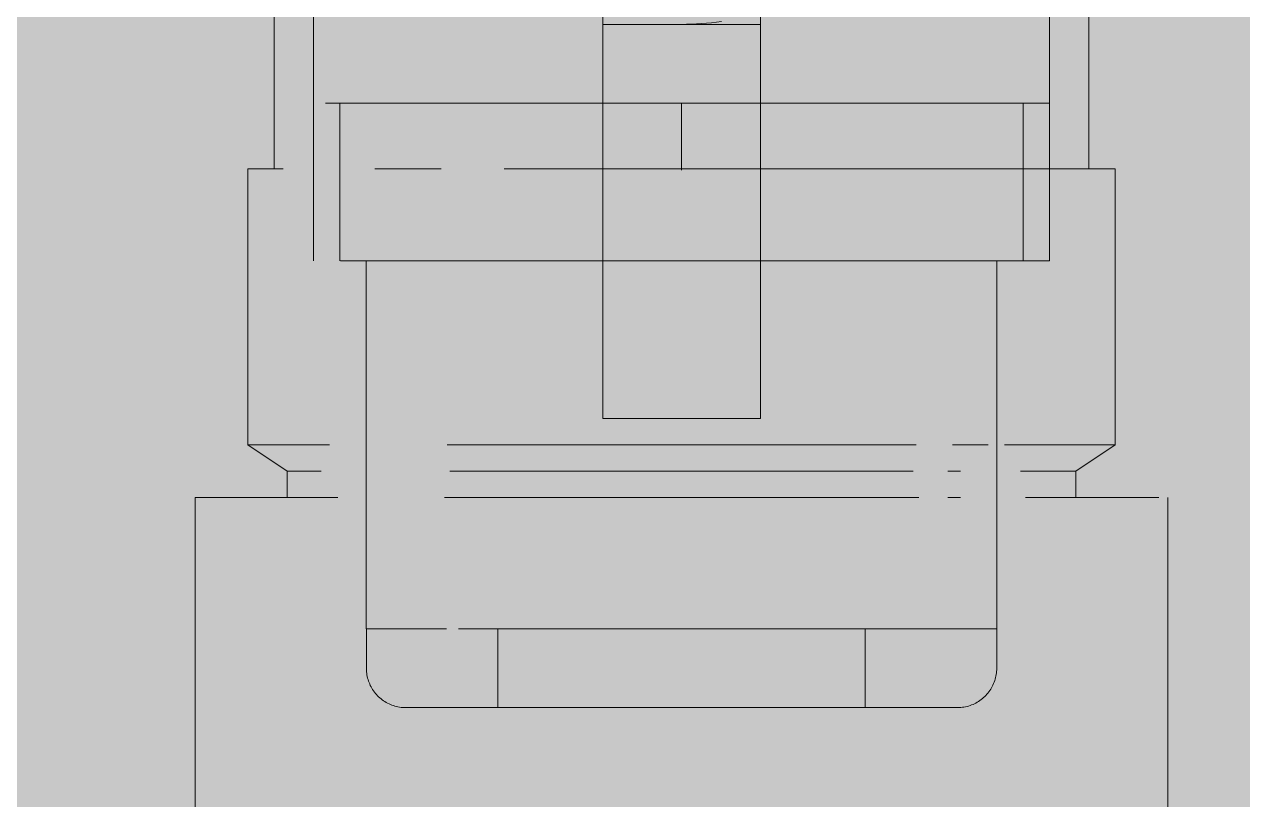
# Model space of a CAD drawing. Header units: millimetres. Extents: x 632 to 645312, y -3890 to 22200.
# Drawn here: x 638349.04 to 638395.38, y 7012.8 to 7042.3 of the extents above; entities that cross this region are included whole.
import ezdxf

# ---------------------------------------------------------------- set-up
doc = ezdxf.new("R2010")
doc.units = ezdxf.units.MM
doc.layers.add('A-200-H_WALL', color=111, linetype='Continuous', lineweight=13)
doc.layers.add('M-520-M_DRAINAGE_FW', color=2, linetype='Continuous', lineweight=13)

# ---------------------------------------------------------------- blocks, each defined once
blk = doc.blocks.new('MixerTap_Wall_GalvinEngineering_CliniMix_LeadSafe - TMV 1000 _201_70_01_09_-2774958-S6_501-SECTION C1')
at = {"layer": 'M-520-M_DRAINAGE_FW', "lineweight": 5}
for p, q in [((4348878.299, 7057.795), (4348878.299, 7036.795)), ((4348879.799, 7047.295), (4348879.799, 7039.295)), ((4348879.799, 7047.295), (4348879.799, 7039.295)), ((4348907.799, 7039.295), (4348907.799, 7047.295)), ((4348907.799, 7039.295), (4348907.799, 7044.795)), ((4348909.299, 7036.795), (4348909.299, 7044.795)), ((4348890.799, 7042.733), (4348890.799, 7042.295)), ((4348896.799, 7042.295), (4348896.799, 7042.733)), ((4348890.799, 7036.743), (4348890.799, 7042.295)), ((4348890.799, 7036.743), (4348890.799, 7042.295)), ((4348890.799, 7042.295), (4348896.799, 7042.295)), ((4348890.799, 7042.295), (4348890.799, 7039.295)), ((4348890.799, 7039.295), (4348890.799, 7042.295)), ((4348896.799, 7042.295), (4348896.799, 7036.743)), ((4348896.799, 7042.295), (4348896.799, 7036.743)), ((4348896.799, 7039.295), (4348896.799, 7042.295)), ((4348896.799, 7042.295), (4348896.799, 7039.295)), ((4348879.799, 7039.295), (4348879.799, 7036.795)), ((4348879.799, 7039.295), (4348879.799, 7036.795)), ((4348879.799, 7039.295), (4348879.799, 7033.295)), ((4348879.799, 7039.295), (4348879.799, 7033.295)), ((4348883.9, 7039.295), (4348880.254, 7039.295)), ((4348883.9, 7039.295), (4348880.254, 7039.295)), ((4348880.799, 7039.295), (4348880.799, 7033.295)), ((4348884.607, 7039.295), (4348880.83, 7039.295)), ((4348884.607, 7039.295), (4348880.83, 7039.295)), ((4348885.067, 7039.295), (4348881.134, 7039.295)), ((4348881.134, 7039.295), (4348885.067, 7039.295)), ((4348890.499, 7039.295), (4348884.858, 7039.295)), ((4348890.499, 7039.295), (4348884.858, 7039.295)), ((4348890.504, 7039.295), (4348884.975, 7039.295)), ((4348890.504, 7039.295), (4348884.975, 7039.295)), ((4348890.799, 7039.295), (4348885.067, 7039.295)), ((4348885.067, 7039.295), (4348890.799, 7039.295)), ((4348889.258, 7039.295), (4348886.197, 7039.295)), ((4348889.258, 7039.295), (4348886.197, 7039.295)), ((4348889.636, 7039.295), (4348886.564, 7039.295)), ((4348886.564, 7039.295), (4348889.636, 7039.295)), ((4348893.799, 7039.295), (4348890.499, 7039.295)), ((4348893.799, 7039.295), (4348890.499, 7039.295)), ((4348893.437, 7039.295), (4348890.499, 7039.295)), ((4348893.437, 7039.295), (4348890.499, 7039.295)), ((4348893.799, 7039.295), (4348890.504, 7039.295)), ((4348893.799, 7039.295), (4348890.504, 7039.295)), ((4348890.799, 7039.295), (4348890.799, 7036.795)), ((4348890.799, 7036.795), (4348890.799, 7039.295)), ((4348893.473, 7039.295), (4348890.799, 7039.295)), ((4348890.799, 7039.295), (4348893.473, 7039.295)), ((4348893.799, 7039.295), (4348890.799, 7039.295)), ((4348890.799, 7039.295), (4348893.799, 7039.295)), ((4348897.1, 7039.295), (4348893.799, 7039.295)), ((4348897.1, 7039.295), (4348893.799, 7039.295)), ((4348897.095, 7039.295), (4348893.799, 7039.295)), ((4348897.095, 7039.295), (4348893.799, 7039.295)), ((4348893.799, 7039.295), (4348896.799, 7039.295)), ((4348896.799, 7039.295), (4348893.799, 7039.295)), ((4348893.799, 7036.795), (4348893.799, 7039.295)), ((4348893.799, 7039.295), (4348893.799, 7036.795)), ((4348893.799, 7036.743), (4348893.799, 7039.295)), ((4348893.799, 7039.295), (4348893.799, 7036.743)), ((4348896.799, 7036.795), (4348896.799, 7039.295)), ((4348896.799, 7039.295), (4348896.799, 7036.795)), ((4348896.799, 7039.295), (4348907.799, 7039.295)), ((4348907.799, 7039.295), (4348896.799, 7039.295)), ((4348902.992, 7039.295), (4348897.095, 7039.295)), ((4348902.992, 7039.295), (4348897.095, 7039.295)), ((4348903.699, 7039.295), (4348897.1, 7039.295)), ((4348903.699, 7039.295), (4348897.1, 7039.295)), ((4348899.279, 7039.295), (4348901.693, 7039.295)), ((4348901.693, 7039.295), (4348899.279, 7039.295)), ((4348902.005, 7039.295), (4348899.696, 7039.295)), ((4348902.005, 7039.295), (4348899.696, 7039.295)), ((4348906.799, 7039.295), (4348902.992, 7039.295)), ((4348906.799, 7039.295), (4348902.992, 7039.295)), ((4348907.799, 7039.295), (4348903.699, 7039.295)), ((4348907.799, 7039.295), (4348903.699, 7039.295)), ((4348903.92, 7039.295), (4348903.699, 7039.295)), ((4348903.92, 7039.295), (4348903.699, 7039.295)), ((4348906.799, 7033.295), (4348906.799, 7039.295)), ((4348907.799, 7039.295), (4348907.799, 7033.295)), ((4348907.799, 7039.295), (4348907.799, 7033.295)), ((4348907.799, 7039.295), (4348907.799, 7033.295)), ((4348907.799, 7039.295), (4348907.799, 7033.295)), ((4348877.299, 7036.795), (4348877.299, 7026.295)), ((4348878.643, 7036.795), (4348877.299, 7036.795)), ((4348879.799, 7036.795), (4348879.799, 7033.295)), ((4348879.799, 7036.795), (4348879.799, 7033.295)), ((4348884.649, 7036.795), (4348882.132, 7036.795)), ((4348890.49, 7036.795), (4348887.056, 7036.795)), ((4348890.493, 7036.795), (4348887.507, 7036.795)), ((4348893.799, 7036.795), (4348890.49, 7036.795)), ((4348893.799, 7036.795), (4348890.58, 7036.795)), ((4348893.799, 7036.795), (4348890.583, 7036.795)), ((4348893.799, 7036.795), (4348890.583, 7036.795)), ((4348890.799, 7036.743), (4348890.799, 7035.617)), ((4348890.799, 7036.743), (4348890.799, 7036.509)), ((4348897.109, 7036.795), (4348893.799, 7036.795)), ((4348896.799, 7035.617), (4348896.799, 7036.743)), ((4348896.799, 7036.509), (4348896.799, 7036.743)), ((4348899.731, 7036.795), (4348897.106, 7036.795)), ((4348902.894, 7036.795), (4348897.106, 7036.795)), ((4348899.749, 7036.795), (4348897.109, 7036.795)), ((4348905.467, 7036.795), (4348897.109, 7036.795)), ((4348902.411, 7036.795), (4348900.092, 7036.795)), ((4348902.471, 7036.795), (4348900.114, 7036.795)), ((4348904.759, 7036.795), (4348903.995, 7036.795)), ((4348904.759, 7036.795), (4348903.995, 7036.795)), ((4348905.467, 7036.795), (4348904.102, 7036.795)), ((4348908.956, 7036.795), (4348905.467, 7036.795)), ((4348908.956, 7036.795), (4348905.467, 7036.795)), ((4348908.78, 7036.795), (4348906.015, 7036.795)), ((4348908.78, 7036.795), (4348906.015, 7036.795)), ((4348910.299, 7036.795), (4348908.956, 7036.795)), ((4348910.299, 7026.295), (4348910.299, 7036.795)), ((4348890.799, 7036.509), (4348890.799, 7036.235)), ((4348890.799, 7036.235), (4348890.799, 7035.933)), ((4348896.799, 7036.235), (4348896.799, 7036.509)), ((4348896.799, 7035.933), (4348896.799, 7036.235)), ((4348890.799, 7035.933), (4348890.799, 7035.617)), ((4348896.799, 7035.617), (4348896.799, 7035.933)), ((4348890.799, 7029.295), (4348890.799, 7035.617)), ((4348890.799, 7029.295), (4348890.799, 7035.617)), ((4348896.799, 7035.617), (4348896.799, 7029.295)), ((4348896.799, 7035.617), (4348896.799, 7029.295)), ((4348884.607, 7033.295), (4348880.83, 7033.295)), ((4348884.607, 7033.295), (4348881.075, 7033.295)), ((4348885.067, 7033.295), (4348881.134, 7033.295)), ((4348881.799, 7033.295), (4348881.799, 7019.295)), ((4348881.799, 7033.295), (4348884.085, 7033.295)), ((4348881.799, 7033.295), (4348884.085, 7033.295)), ((4348881.799, 7033.295), (4348881.799, 7024.295)), ((4348881.799, 7033.295), (4348884.607, 7033.295)), ((4348890.504, 7033.295), (4348884.975, 7033.295)), ((4348889.598, 7033.295), (4348885.067, 7033.295)), ((4348888.054, 7033.295), (4348885.179, 7033.295)), ((4348885.314, 7033.295), (4348888.089, 7033.295)), ((4348885.314, 7033.295), (4348888.089, 7033.295)), ((4348885.314, 7033.295), (4348888.442, 7033.295)), ((4348890.504, 7033.295), (4348888.054, 7033.295)), ((4348888.089, 7033.295), (4348890.51, 7033.295)), ((4348888.089, 7033.295), (4348890.51, 7033.295)), ((4348888.442, 7033.295), (4348890.799, 7033.295)), ((4348893.799, 7033.295), (4348890.504, 7033.295)), ((4348893.799, 7033.295), (4348890.504, 7033.295)), ((4348890.51, 7033.295), (4348893.799, 7033.295)), ((4348890.51, 7033.295), (4348893.799, 7033.295)), ((4348890.799, 7033.295), (4348890.799, 7029.295)), ((4348890.799, 7029.295), (4348890.799, 7033.295)), ((4348893.799, 7033.295), (4348890.799, 7033.295)), ((4348890.799, 7033.295), (4348893.799, 7033.295)), ((4348893.799, 7033.295), (4348897.089, 7033.295)), ((4348893.799, 7033.295), (4348897.089, 7033.295)), ((4348897.095, 7033.295), (4348893.799, 7033.295)), ((4348897.095, 7033.295), (4348893.799, 7033.295)), ((4348893.799, 7033.295), (4348896.799, 7033.295)), ((4348896.799, 7033.295), (4348893.799, 7033.295)), ((4348896.799, 7029.295), (4348896.799, 7033.295)), ((4348896.799, 7033.295), (4348896.799, 7029.295)), ((4348896.799, 7033.295), (4348902.285, 7033.295)), ((4348897.089, 7033.295), (4348902.285, 7033.295)), ((4348897.089, 7033.295), (4348902.285, 7033.295)), ((4348902.42, 7033.295), (4348897.095, 7033.295)), ((4348902.992, 7033.295), (4348897.095, 7033.295)), ((4348907.799, 7033.295), (4348898.001, 7033.295)), ((4348902.285, 7033.295), (4348905.799, 7033.295)), ((4348902.285, 7033.295), (4348905.799, 7033.295)), ((4348902.285, 7033.295), (4348904.641, 7033.295)), ((4348902.285, 7033.295), (4348904.641, 7033.295)), ((4348904.416, 7033.295), (4348902.992, 7033.295)), ((4348906.799, 7033.295), (4348902.992, 7033.295)), ((4348904.641, 7033.295), (4348905.799, 7033.295)), ((4348904.641, 7033.295), (4348905.799, 7033.295)), ((4348905.799, 7019.295), (4348905.799, 7033.295)), ((4348905.799, 7024.295), (4348905.799, 7033.295)), ((4348890.799, 7029.295), (4348890.799, 7027.295)), ((4348890.799, 7029.295), (4348890.799, 7028.778)), ((4348890.799, 7029.232), (4348890.799, 7027.295)), ((4348890.799, 7029.232), (4348890.799, 7028.796)), ((4348896.799, 7027.295), (4348896.799, 7029.295)), ((4348896.799, 7028.778), (4348896.799, 7029.295)), ((4348896.799, 7027.295), (4348896.799, 7029.232)), ((4348896.799, 7028.796), (4348896.799, 7029.232)), ((4348890.799, 7028.796), (4348890.799, 7028.381)), ((4348890.799, 7028.778), (4348890.799, 7028.295)), ((4348896.799, 7028.381), (4348896.799, 7028.796)), ((4348896.799, 7028.295), (4348896.799, 7028.778)), ((4348890.799, 7028.381), (4348890.799, 7028.007)), ((4348890.799, 7028.295), (4348890.799, 7027.881)), ((4348896.799, 7028.007), (4348896.799, 7028.381)), ((4348896.799, 7027.881), (4348896.799, 7028.295)), ((4348890.799, 7028.007), (4348890.799, 7027.692)), ((4348890.799, 7027.881), (4348890.799, 7027.563)), ((4348896.799, 7027.692), (4348896.799, 7028.007)), ((4348896.799, 7027.563), (4348896.799, 7027.881)), ((4348890.799, 7027.692), (4348890.799, 7027.451)), ((4348890.799, 7027.563), (4348890.799, 7027.363)), ((4348890.799, 7027.451), (4348890.799, 7027.295)), ((4348890.799, 7027.363), (4348890.799, 7027.295)), ((4348890.799, 7027.295), (4348896.799, 7027.295)), ((4348890.799, 7027.295), (4348896.799, 7027.295)), ((4348893.522, 7027.295), (4348890.799, 7027.295)), ((4348896.647, 7027.295), (4348894.008, 7027.295)), ((4348896.799, 7027.451), (4348896.799, 7027.692)), ((4348896.799, 7027.363), (4348896.799, 7027.563)), ((4348896.799, 7027.295), (4348896.799, 7027.451)), ((4348896.799, 7027.295), (4348896.799, 7027.363)), ((4348877.299, 7026.295), (4348878.799, 7025.295)), ((4348880.401, 7026.295), (4348877.299, 7026.295)), ((4348893.799, 7026.295), (4348884.879, 7026.295)), ((4348889.007, 7026.295), (4348885.315, 7026.295)), ((4348893.799, 7026.295), (4348889.151, 7026.295)), ((4348897.018, 7026.295), (4348893.799, 7026.295)), ((4348902.72, 7026.295), (4348893.799, 7026.295)), ((4348902.72, 7026.295), (4348900.114, 7026.295)), ((4348905.467, 7026.295), (4348904.102, 7026.295)), ((4348905.467, 7026.295), (4348904.102, 7026.295)), ((4348910.299, 7026.295), (4348906.08, 7026.295)), ((4348908.799, 7025.295), (4348910.299, 7026.295)), ((4348878.799, 7025.295), (4348878.799, 7024.295)), ((4348880.087, 7025.295), (4348878.799, 7025.295)), ((4348893.799, 7025.295), (4348884.983, 7025.295)), ((4348893.799, 7025.295), (4348884.983, 7025.295)), ((4348902.616, 7025.295), (4348893.799, 7025.295)), ((4348902.616, 7025.295), (4348893.799, 7025.295)), ((4348904.406, 7025.295), (4348903.933, 7025.295)), ((4348904.406, 7025.295), (4348903.933, 7025.295)), ((4348908.799, 7025.295), (4348906.693, 7025.295)), ((4348908.799, 7024.295), (4348908.799, 7025.295)), ((4348875.299, 7024.295), (4348875.299, 7009.295)), ((4348880.718, 7024.295), (4348875.299, 7024.295)), ((4348881.799, 7024.295), (4348881.799, 7019.295)), ((4348893.799, 7024.295), (4348884.777, 7024.295)), ((4348893.799, 7024.295), (4348890.19, 7024.295)), ((4348893.799, 7024.295), (4348890.202, 7024.295)), ((4348893.799, 7024.295), (4348890.202, 7024.295)), ((4348897.137, 7024.295), (4348893.799, 7024.295)), ((4348897.137, 7024.295), (4348893.799, 7024.295)), ((4348897.147, 7024.295), (4348893.799, 7024.295)), ((4348902.822, 7024.295), (4348893.799, 7024.295)), ((4348900.784, 7024.295), (4348897.792, 7024.295)), ((4348900.784, 7024.295), (4348897.792, 7024.295)), ((4348900.879, 7024.295), (4348897.808, 7024.295)), ((4348904.406, 7024.295), (4348903.933, 7024.295)), ((4348904.406, 7024.295), (4348903.933, 7024.295)), ((4348905.799, 7019.335), (4348905.799, 7024.295)), ((4348911.962, 7024.295), (4348906.881, 7024.295)), ((4348911.962, 7024.295), (4348906.881, 7024.295)), ((4348912.299, 7009.295), (4348912.299, 7024.295)), ((4348884.859, 7019.295), (4348881.799, 7019.295)), ((4348884.859, 7019.295), (4348881.799, 7019.295)), ((4348881.81, 7019.295), (4348881.81, 7017.795)), ((4348881.81, 7019.295), (4348881.81, 7017.795)), ((4348881.81, 7019.295), (4348884.853, 7019.295)), ((4348881.81, 7019.295), (4348884.853, 7019.295)), ((4348893.799, 7019.295), (4348885.314, 7019.295)), ((4348893.799, 7019.295), (4348885.314, 7019.295)), ((4348885.321, 7019.295), (4348893.799, 7019.295)), ((4348885.321, 7019.295), (4348893.799, 7019.295)), ((4348886.81, 7019.295), (4348887.746, 7019.295)), ((4348886.81, 7019.295), (4348887.746, 7019.295)), ((4348886.81, 7019.295), (4348887.746, 7019.295)), ((4348886.81, 7019.295), (4348887.746, 7019.295)), ((4348886.81, 7019.295), (4348886.81, 7016.295)), ((4348886.81, 7019.295), (4348886.81, 7016.295)), ((4348887.048, 7019.295), (4348886.81, 7019.295)), ((4348887.048, 7019.295), (4348886.81, 7019.295)), ((4348887.048, 7019.295), (4348886.81, 7019.295)), ((4348887.048, 7019.295), (4348886.81, 7019.295)), ((4348887.746, 7019.295), (4348887.048, 7019.295)), ((4348887.746, 7019.295), (4348887.048, 7019.295)), ((4348887.746, 7019.295), (4348887.048, 7019.295)), ((4348887.746, 7019.295), (4348887.048, 7019.295)), ((4348887.746, 7019.295), (4348893.799, 7019.295)), ((4348887.746, 7019.295), (4348893.799, 7019.295)), ((4348888.857, 7019.295), (4348887.746, 7019.295)), ((4348888.857, 7019.295), (4348887.746, 7019.295)), ((4348888.857, 7019.295), (4348887.746, 7019.295)), ((4348888.857, 7019.295), (4348887.746, 7019.295)), ((4348890.305, 7019.295), (4348888.857, 7019.295)), ((4348890.305, 7019.295), (4348888.857, 7019.295)), ((4348890.305, 7019.295), (4348888.857, 7019.295)), ((4348890.305, 7019.295), (4348888.857, 7019.295)), ((4348891.99, 7019.295), (4348890.305, 7019.295)), ((4348891.99, 7019.295), (4348890.305, 7019.295)), ((4348891.99, 7019.295), (4348890.305, 7019.295)), ((4348891.99, 7019.295), (4348890.305, 7019.295)), ((4348893.799, 7019.295), (4348891.99, 7019.295)), ((4348893.799, 7019.295), (4348891.99, 7019.295)), ((4348893.799, 7019.295), (4348891.99, 7019.295)), ((4348893.799, 7019.295), (4348891.99, 7019.295)), ((4348902.285, 7019.295), (4348893.799, 7019.295)), ((4348905.799, 7019.295), (4348893.799, 7019.295)), ((4348893.799, 7019.295), (4348902.277, 7019.295)), ((4348893.799, 7019.295), (4348905.789, 7019.295)), ((4348893.799, 7019.295), (4348899.852, 7019.295)), ((4348893.799, 7019.295), (4348899.852, 7019.295)), ((4348895.608, 7019.295), (4348893.799, 7019.295)), ((4348895.608, 7019.295), (4348893.799, 7019.295)), ((4348895.608, 7019.295), (4348893.799, 7019.295)), ((4348895.608, 7019.295), (4348893.799, 7019.295)), ((4348897.636, 7019.295), (4348895.008, 7019.295)), ((4348897.636, 7019.295), (4348895.008, 7019.295)), ((4348895.008, 7019.295), (4348897.636, 7019.295)), ((4348895.008, 7019.295), (4348897.636, 7019.295)), ((4348895.11, 7019.295), (4348897.793, 7019.295)), ((4348895.11, 7019.295), (4348897.793, 7019.295)), ((4348897.294, 7019.295), (4348895.608, 7019.295)), ((4348897.294, 7019.295), (4348895.608, 7019.295)), ((4348897.294, 7019.295), (4348895.608, 7019.295)), ((4348897.294, 7019.295), (4348895.608, 7019.295)), ((4348898.742, 7019.295), (4348897.294, 7019.295)), ((4348898.742, 7019.295), (4348897.294, 7019.295)), ((4348898.742, 7019.295), (4348897.294, 7019.295)), ((4348898.742, 7019.295), (4348897.294, 7019.295)), ((4348899.852, 7019.295), (4348898.742, 7019.295)), ((4348899.852, 7019.295), (4348898.742, 7019.295)), ((4348899.852, 7019.295), (4348898.742, 7019.295)), ((4348899.852, 7019.295), (4348898.742, 7019.295)), ((4348899.852, 7019.295), (4348900.789, 7019.295)), ((4348899.852, 7019.295), (4348900.789, 7019.295)), ((4348899.852, 7019.295), (4348900.789, 7019.295)), ((4348899.852, 7019.295), (4348900.789, 7019.295)), ((4348900.551, 7019.295), (4348899.852, 7019.295)), ((4348900.551, 7019.295), (4348899.852, 7019.295)), ((4348900.551, 7019.295), (4348899.852, 7019.295)), ((4348900.551, 7019.295), (4348899.852, 7019.295)), ((4348900.789, 7019.295), (4348900.551, 7019.295)), ((4348900.789, 7019.295), (4348900.551, 7019.295)), ((4348900.789, 7019.295), (4348900.551, 7019.295)), ((4348900.789, 7019.295), (4348900.551, 7019.295)), ((4348900.789, 7016.295), (4348900.789, 7019.295)), ((4348900.789, 7016.295), (4348900.789, 7019.295)), ((4348902.277, 7019.295), (4348905.789, 7019.295)), ((4348902.277, 7019.295), (4348905.789, 7019.295)), ((4348902.277, 7019.295), (4348905.789, 7019.295)), ((4348905.799, 7019.295), (4348902.285, 7019.295)), ((4348905.799, 7019.295), (4348902.285, 7019.295)), ((4348905.799, 7019.295), (4348902.285, 7019.295)), ((4348905.789, 7017.795), (4348905.789, 7019.295)), ((4348905.789, 7017.795), (4348905.789, 7019.295)), ((4348881.81, 7017.779), (4348881.81, 7017.795)), ((4348881.81, 7017.779), (4348881.81, 7017.795)), ((4348881.812, 7017.719), (4348881.81, 7017.779)), ((4348881.812, 7017.719), (4348881.81, 7017.779)), ((4348881.816, 7017.659), (4348881.812, 7017.719)), ((4348881.816, 7017.659), (4348881.812, 7017.719)), ((4348881.823, 7017.6), (4348881.816, 7017.659)), ((4348881.823, 7017.6), (4348881.816, 7017.659)), ((4348881.832, 7017.54), (4348881.823, 7017.6)), ((4348881.832, 7017.54), (4348881.823, 7017.6)), ((4348905.778, 7017.616), (4348905.77, 7017.556)), ((4348905.784, 7017.675), (4348905.778, 7017.616)), ((4348905.788, 7017.735), (4348905.784, 7017.675)), ((4348905.789, 7017.795), (4348905.788, 7017.735)), ((4348881.843, 7017.481), (4348881.832, 7017.54)), ((4348881.843, 7017.481), (4348881.832, 7017.54)), ((4348881.857, 7017.423), (4348881.843, 7017.481)), ((4348881.857, 7017.423), (4348881.843, 7017.481)), ((4348881.873, 7017.365), (4348881.857, 7017.423)), ((4348881.891, 7017.308), (4348881.873, 7017.365)), ((4348881.912, 7017.252), (4348881.891, 7017.308)), ((4348881.935, 7017.196), (4348881.912, 7017.252)), ((4348881.96, 7017.142), (4348881.935, 7017.196)), ((4348881.987, 7017.088), (4348881.96, 7017.142)), ((4348905.619, 7017.103), (4348905.591, 7017.05)), ((4348905.646, 7017.156), (4348905.619, 7017.103)), ((4348905.67, 7017.211), (4348905.646, 7017.156)), ((4348905.693, 7017.267), (4348905.67, 7017.211)), ((4348905.713, 7017.323), (4348905.693, 7017.267)), ((4348905.73, 7017.381), (4348905.713, 7017.323)), ((4348905.746, 7017.439), (4348905.73, 7017.381)), ((4348905.759, 7017.497), (4348905.746, 7017.439)), ((4348905.77, 7017.556), (4348905.759, 7017.497)), ((4348882.016, 7017.036), (4348881.987, 7017.088)), ((4348882.048, 7016.985), (4348882.016, 7017.036)), ((4348882.048, 7016.985), (4348882.016, 7017.036)), ((4348882.081, 7016.935), (4348882.048, 7016.985)), ((4348882.081, 7016.935), (4348882.048, 7016.985)), ((4348882.116, 7016.886), (4348882.081, 7016.935)), ((4348882.154, 7016.839), (4348882.116, 7016.886)), ((4348882.193, 7016.794), (4348882.154, 7016.839)), ((4348882.234, 7016.75), (4348882.193, 7016.794)), ((4348882.276, 7016.708), (4348882.234, 7016.75)), ((4348882.321, 7016.667), (4348882.276, 7016.708)), ((4348882.367, 7016.629), (4348882.321, 7016.667)), ((4348905.245, 7016.639), (4348905.198, 7016.602)), ((4348905.29, 7016.678), (4348905.245, 7016.639)), ((4348905.334, 7016.719), (4348905.29, 7016.678)), ((4348905.376, 7016.762), (4348905.334, 7016.719)), ((4348905.417, 7016.806), (4348905.376, 7016.762)), ((4348905.455, 7016.852), (4348905.417, 7016.806)), ((4348905.492, 7016.899), (4348905.455, 7016.852)), ((4348905.527, 7016.948), (4348905.492, 7016.899)), ((4348905.56, 7016.998), (4348905.527, 7016.948)), ((4348905.591, 7017.05), (4348905.56, 7016.998)), ((4348882.414, 7016.592), (4348882.367, 7016.629)), ((4348882.414, 7016.592), (4348882.367, 7016.629)), ((4348882.463, 7016.557), (4348882.414, 7016.592)), ((4348882.513, 7016.524), (4348882.463, 7016.557)), ((4348882.564, 7016.493), (4348882.513, 7016.524)), ((4348882.617, 7016.465), (4348882.564, 7016.493)), ((4348882.671, 7016.438), (4348882.617, 7016.465)), ((4348882.671, 7016.438), (4348882.617, 7016.465)), ((4348882.726, 7016.414), (4348882.671, 7016.438)), ((4348882.781, 7016.391), (4348882.726, 7016.414)), ((4348882.838, 7016.371), (4348882.781, 7016.391)), ((4348882.895, 7016.354), (4348882.838, 7016.371)), ((4348882.953, 7016.338), (4348882.895, 7016.354)), ((4348883.012, 7016.325), (4348882.953, 7016.338)), ((4348883.071, 7016.314), (4348883.012, 7016.325)), ((4348883.071, 7016.314), (4348883.012, 7016.325)), ((4348883.13, 7016.306), (4348883.071, 7016.314)), ((4348883.19, 7016.3), (4348883.13, 7016.306)), ((4348883.25, 7016.296), (4348883.19, 7016.3)), ((4348883.31, 7016.295), (4348883.25, 7016.296)), ((4348883.31, 7016.295), (4348883.25, 7016.296)), ((4348883.323, 7016.295), (4348883.31, 7016.295)), ((4348883.31, 7016.295), (4348883.318, 7016.295)), ((4348883.323, 7016.295), (4348883.31, 7016.295)), ((4348883.31, 7016.295), (4348883.318, 7016.295)), ((4348883.318, 7016.295), (4348883.343, 7016.295)), ((4348883.353, 7016.295), (4348883.323, 7016.295)), ((4348883.343, 7016.295), (4348883.385, 7016.295)), ((4348883.399, 7016.295), (4348883.353, 7016.295)), ((4348883.385, 7016.295), (4348883.444, 7016.295)), ((4348883.462, 7016.295), (4348883.399, 7016.295)), ((4348883.444, 7016.295), (4348883.519, 7016.295)), ((4348883.542, 7016.295), (4348883.462, 7016.295)), ((4348883.519, 7016.295), (4348883.61, 7016.295)), ((4348883.638, 7016.295), (4348883.542, 7016.295)), ((4348883.61, 7016.295), (4348883.718, 7016.295)), ((4348883.61, 7016.295), (4348883.718, 7016.295)), ((4348883.75, 7016.295), (4348883.638, 7016.295)), ((4348883.75, 7016.295), (4348883.638, 7016.295)), ((4348883.718, 7016.295), (4348883.842, 7016.295)), ((4348883.878, 7016.295), (4348883.75, 7016.295)), ((4348883.878, 7016.295), (4348883.75, 7016.295)), ((4348883.842, 7016.295), (4348883.982, 7016.295)), ((4348884.023, 7016.295), (4348883.878, 7016.295)), ((4348884.023, 7016.295), (4348883.878, 7016.295)), ((4348883.982, 7016.295), (4348884.138, 7016.295)), ((4348884.182, 7016.295), (4348884.023, 7016.295)), ((4348884.138, 7016.295), (4348884.309, 7016.295)), ((4348884.138, 7016.295), (4348884.309, 7016.295)), ((4348884.358, 7016.295), (4348884.182, 7016.295)), ((4348884.309, 7016.295), (4348884.495, 7016.295)), ((4348884.548, 7016.295), (4348884.358, 7016.295)), ((4348884.495, 7016.295), (4348884.696, 7016.295)), ((4348884.753, 7016.295), (4348884.548, 7016.295)), ((4348884.696, 7016.295), (4348884.912, 7016.295)), ((4348884.973, 7016.295), (4348884.753, 7016.295)), ((4348884.912, 7016.295), (4348885.142, 7016.295)), ((4348885.206, 7016.295), (4348884.973, 7016.295)), ((4348885.206, 7016.295), (4348884.973, 7016.295)), ((4348885.142, 7016.295), (4348885.386, 7016.295)), ((4348885.454, 7016.295), (4348885.206, 7016.295)), ((4348885.386, 7016.295), (4348885.643, 7016.295)), ((4348885.715, 7016.295), (4348885.454, 7016.295)), ((4348885.643, 7016.295), (4348885.913, 7016.295)), ((4348885.988, 7016.295), (4348885.715, 7016.295)), ((4348885.913, 7016.295), (4348886.196, 7016.295)), ((4348886.275, 7016.295), (4348885.988, 7016.295)), ((4348886.196, 7016.295), (4348886.491, 7016.295)), ((4348886.573, 7016.295), (4348886.275, 7016.295)), ((4348886.491, 7016.295), (4348886.798, 7016.295)), ((4348886.883, 7016.295), (4348886.573, 7016.295)), ((4348886.798, 7016.295), (4348887.116, 7016.295)), ((4348887.746, 7016.295), (4348886.81, 7016.295)), ((4348887.746, 7016.295), (4348886.81, 7016.295)), ((4348893.799, 7016.295), (4348886.81, 7016.295)), ((4348886.81, 7016.295), (4348887.048, 7016.295)), ((4348886.81, 7016.295), (4348887.048, 7016.295)), ((4348886.81, 7016.295), (4348893.799, 7016.295)), ((4348887.204, 7016.295), (4348886.883, 7016.295)), ((4348887.048, 7016.295), (4348887.746, 7016.295)), ((4348887.048, 7016.295), (4348887.746, 7016.295)), ((4348887.116, 7016.295), (4348887.445, 7016.295)), ((4348887.535, 7016.295), (4348887.204, 7016.295)), ((4348887.445, 7016.295), (4348887.783, 7016.295)), ((4348887.876, 7016.295), (4348887.535, 7016.295)), ((4348887.746, 7016.295), (4348888.857, 7016.295)), ((4348887.746, 7016.295), (4348888.857, 7016.295)), ((4348887.783, 7016.295), (4348888.132, 7016.295)), ((4348888.227, 7016.295), (4348887.876, 7016.295)), ((4348888.132, 7016.295), (4348888.489, 7016.295)), ((4348888.587, 7016.295), (4348888.227, 7016.295)), ((4348888.489, 7016.295), (4348888.855, 7016.295)), ((4348888.955, 7016.295), (4348888.587, 7016.295)), ((4348888.855, 7016.295), (4348889.229, 7016.295)), ((4348888.857, 7016.295), (4348890.305, 7016.295)), ((4348888.857, 7016.295), (4348890.305, 7016.295)), ((4348889.331, 7016.295), (4348888.955, 7016.295)), ((4348889.229, 7016.295), (4348889.61, 7016.295)), ((4348889.715, 7016.295), (4348889.331, 7016.295)), ((4348889.61, 7016.295), (4348889.998, 7016.295)), ((4348890.104, 7016.295), (4348889.715, 7016.295)), ((4348889.998, 7016.295), (4348890.392, 7016.295)), ((4348890.5, 7016.295), (4348890.104, 7016.295)), ((4348890.305, 7016.295), (4348891.99, 7016.295)), ((4348890.305, 7016.295), (4348891.99, 7016.295)), ((4348890.392, 7016.295), (4348890.792, 7016.295)), ((4348890.9, 7016.295), (4348890.5, 7016.295)), ((4348890.792, 7016.295), (4348891.196, 7016.295)), ((4348891.306, 7016.295), (4348890.9, 7016.295)), ((4348891.196, 7016.295), (4348891.605, 7016.295)), ((4348891.715, 7016.295), (4348891.306, 7016.295)), ((4348891.605, 7016.295), (4348892.016, 7016.295)), ((4348892.128, 7016.295), (4348891.715, 7016.295)), ((4348891.99, 7016.295), (4348893.799, 7016.295)), ((4348891.99, 7016.295), (4348893.799, 7016.295)), ((4348892.016, 7016.295), (4348892.431, 7016.295)), ((4348892.544, 7016.295), (4348892.128, 7016.295)), ((4348892.431, 7016.295), (4348892.848, 7016.295)), ((4348892.961, 7016.295), (4348892.544, 7016.295)), ((4348892.848, 7016.295), (4348893.267, 7016.295)), ((4348893.38, 7016.295), (4348892.961, 7016.295)), ((4348893.267, 7016.295), (4348893.686, 7016.295)), ((4348893.799, 7016.295), (4348893.38, 7016.295)), ((4348893.686, 7016.295), (4348893.799, 7016.295)), ((4348893.799, 7016.295), (4348894.219, 7016.295)), ((4348893.913, 7016.295), (4348893.799, 7016.295)), ((4348900.789, 7016.295), (4348893.799, 7016.295)), ((4348893.799, 7016.295), (4348895.608, 7016.295)), ((4348893.799, 7016.295), (4348895.608, 7016.295)), ((4348893.799, 7016.295), (4348900.789, 7016.295)), ((4348894.332, 7016.295), (4348893.913, 7016.295)), ((4348894.219, 7016.295), (4348894.638, 7016.295)), ((4348894.75, 7016.295), (4348894.332, 7016.295)), ((4348894.638, 7016.295), (4348895.055, 7016.295)), ((4348895.167, 7016.295), (4348894.75, 7016.295)), ((4348895.055, 7016.295), (4348895.471, 7016.295)), ((4348895.582, 7016.295), (4348895.167, 7016.295)), ((4348895.471, 7016.295), (4348895.883, 7016.295)), ((4348895.994, 7016.295), (4348895.582, 7016.295)), ((4348895.608, 7016.295), (4348897.294, 7016.295)), ((4348895.608, 7016.295), (4348897.294, 7016.295)), ((4348895.883, 7016.295), (4348896.293, 7016.295)), ((4348896.403, 7016.295), (4348895.994, 7016.295)), ((4348896.293, 7016.295), (4348896.698, 7016.295)), ((4348896.807, 7016.295), (4348896.403, 7016.295)), ((4348896.698, 7016.295), (4348897.099, 7016.295)), ((4348897.206, 7016.295), (4348896.807, 7016.295)), ((4348897.099, 7016.295), (4348897.495, 7016.295)), ((4348897.6, 7016.295), (4348897.206, 7016.295)), ((4348897.294, 7016.295), (4348898.742, 7016.295)), ((4348897.294, 7016.295), (4348898.742, 7016.295)), ((4348897.495, 7016.295), (4348897.884, 7016.295)), ((4348897.988, 7016.295), (4348897.6, 7016.295)), ((4348897.884, 7016.295), (4348898.267, 7016.295)), ((4348898.369, 7016.295), (4348897.988, 7016.295)), ((4348898.267, 7016.295), (4348898.643, 7016.295)), ((4348898.743, 7016.295), (4348898.369, 7016.295)), ((4348898.643, 7016.295), (4348899.011, 7016.295)), ((4348898.742, 7016.295), (4348899.852, 7016.295)), ((4348898.742, 7016.295), (4348899.852, 7016.295)), ((4348899.109, 7016.295), (4348898.743, 7016.295)), ((4348899.011, 7016.295), (4348899.371, 7016.295)), ((4348899.467, 7016.295), (4348899.109, 7016.295)), ((4348899.371, 7016.295), (4348899.722, 7016.295)), ((4348899.815, 7016.295), (4348899.467, 7016.295)), ((4348899.722, 7016.295), (4348900.064, 7016.295)), ((4348900.154, 7016.295), (4348899.815, 7016.295)), ((4348900.789, 7016.295), (4348899.852, 7016.295)), ((4348900.789, 7016.295), (4348899.852, 7016.295)), ((4348899.852, 7016.295), (4348900.551, 7016.295)), ((4348899.852, 7016.295), (4348900.551, 7016.295)), ((4348900.064, 7016.295), (4348900.395, 7016.295)), ((4348900.483, 7016.295), (4348900.154, 7016.295)), ((4348900.395, 7016.295), (4348900.716, 7016.295)), ((4348900.801, 7016.295), (4348900.483, 7016.295)), ((4348900.551, 7016.295), (4348900.789, 7016.295)), ((4348900.551, 7016.295), (4348900.789, 7016.295)), ((4348900.716, 7016.295), (4348901.026, 7016.295)), ((4348901.107, 7016.295), (4348900.801, 7016.295)), ((4348901.026, 7016.295), (4348901.324, 7016.295)), ((4348901.403, 7016.295), (4348901.107, 7016.295)), ((4348901.324, 7016.295), (4348901.61, 7016.295)), ((4348901.685, 7016.295), (4348901.403, 7016.295)), ((4348901.61, 7016.295), (4348901.884, 7016.295)), ((4348901.956, 7016.295), (4348901.685, 7016.295)), ((4348901.884, 7016.295), (4348902.145, 7016.295)), ((4348902.213, 7016.295), (4348901.956, 7016.295)), ((4348902.145, 7016.295), (4348902.392, 7016.295)), ((4348902.457, 7016.295), (4348902.213, 7016.295)), ((4348902.392, 7016.295), (4348902.626, 7016.295)), ((4348902.687, 7016.295), (4348902.457, 7016.295)), ((4348902.626, 7016.295), (4348902.846, 7016.295)), ((4348902.902, 7016.295), (4348902.687, 7016.295)), ((4348902.846, 7016.295), (4348903.051, 7016.295)), ((4348903.104, 7016.295), (4348902.902, 7016.295)), ((4348903.051, 7016.295), (4348903.241, 7016.295)), ((4348903.29, 7016.295), (4348903.104, 7016.295)), ((4348903.241, 7016.295), (4348903.416, 7016.295)), ((4348903.461, 7016.295), (4348903.29, 7016.295)), ((4348903.416, 7016.295), (4348903.576, 7016.295)), ((4348903.616, 7016.295), (4348903.461, 7016.295)), ((4348903.576, 7016.295), (4348903.72, 7016.295)), ((4348903.756, 7016.295), (4348903.616, 7016.295)), ((4348903.72, 7016.295), (4348903.849, 7016.295)), ((4348903.88, 7016.295), (4348903.756, 7016.295)), ((4348903.849, 7016.295), (4348903.961, 7016.295)), ((4348903.988, 7016.295), (4348903.88, 7016.295)), ((4348903.961, 7016.295), (4348904.057, 7016.295)), ((4348904.08, 7016.295), (4348903.988, 7016.295)), ((4348904.057, 7016.295), (4348904.136, 7016.295)), ((4348904.155, 7016.295), (4348904.08, 7016.295)), ((4348904.136, 7016.295), (4348904.199, 7016.295)), ((4348904.213, 7016.295), (4348904.155, 7016.295)), ((4348904.199, 7016.295), (4348904.246, 7016.295)), ((4348904.255, 7016.295), (4348904.213, 7016.295)), ((4348904.246, 7016.295), (4348904.275, 7016.295)), ((4348904.281, 7016.295), (4348904.255, 7016.295)), ((4348904.275, 7016.295), (4348904.288, 7016.295)), ((4348904.289, 7016.295), (4348904.281, 7016.295)), ((4348904.305, 7016.295), (4348904.289, 7016.295)), ((4348904.365, 7016.297), (4348904.305, 7016.295)), ((4348904.425, 7016.301), (4348904.365, 7016.297)), ((4348904.485, 7016.308), (4348904.425, 7016.301)), ((4348904.544, 7016.317), (4348904.485, 7016.308)), ((4348904.603, 7016.328), (4348904.544, 7016.317)), ((4348904.661, 7016.342), (4348904.603, 7016.328)), ((4348904.719, 7016.358), (4348904.661, 7016.342)), ((4348904.776, 7016.376), (4348904.719, 7016.358)), ((4348904.832, 7016.397), (4348904.776, 7016.376)), ((4348904.888, 7016.42), (4348904.832, 7016.397)), ((4348904.942, 7016.445), (4348904.888, 7016.42)), ((4348904.996, 7016.472), (4348904.942, 7016.445)), ((4348905.048, 7016.502), (4348904.996, 7016.472)), ((4348905.099, 7016.533), (4348905.048, 7016.502)), ((4348905.149, 7016.566), (4348905.099, 7016.533)), ((4348905.198, 7016.602), (4348905.149, 7016.566))]:
    blk.add_line(p, q, dxfattribs=at)
at = {"layer": 'M-520-M_DRAINAGE_FW', "lineweight": 5, "flags": 128}
for points in [[(4348905.789, 7017.795), (4348905.788, 7017.735), (4348905.784, 7017.675), (4348905.778, 7017.616), (4348905.77, 7017.556), (4348905.759, 7017.497), (4348905.746, 7017.439), (4348905.73, 7017.381), (4348905.713, 7017.323), (4348905.693, 7017.267), (4348905.67, 7017.211), (4348905.646, 7017.156), (4348905.619, 7017.103), (4348905.591, 7017.05), (4348905.56, 7016.998), (4348905.527, 7016.948), (4348905.492, 7016.899), (4348905.455, 7016.852), (4348905.417, 7016.806), (4348905.376, 7016.762), (4348905.334, 7016.719), (4348905.29, 7016.678), (4348905.245, 7016.639), (4348905.198, 7016.602), (4348905.149, 7016.566), (4348905.099, 7016.533), (4348905.048, 7016.502), (4348904.996, 7016.472), (4348904.942, 7016.445), (4348904.888, 7016.42), (4348904.832, 7016.397), (4348904.776, 7016.376), (4348904.719, 7016.358), (4348904.661, 7016.342), (4348904.603, 7016.328), (4348904.544, 7016.317), (4348904.485, 7016.308), (4348904.425, 7016.301), (4348904.365, 7016.297), (4348904.305, 7016.295), (4348904.289, 7016.295)], [(4348882.016, 7017.036), (4348881.987, 7017.088), (4348881.96, 7017.142), (4348881.935, 7017.196), (4348881.912, 7017.252), (4348881.891, 7017.308), (4348881.873, 7017.365), (4348881.857, 7017.423)], [(4348882.367, 7016.629), (4348882.321, 7016.667), (4348882.276, 7016.708), (4348882.234, 7016.75), (4348882.193, 7016.794), (4348882.154, 7016.839), (4348882.116, 7016.886), (4348882.081, 7016.935)], [(4348882.617, 7016.465), (4348882.564, 7016.493), (4348882.513, 7016.524), (4348882.463, 7016.557), (4348882.414, 7016.592)], [(4348883.012, 7016.325), (4348882.953, 7016.338), (4348882.895, 7016.354), (4348882.838, 7016.371), (4348882.781, 7016.391), (4348882.726, 7016.414), (4348882.671, 7016.438)], [(4348883.25, 7016.296), (4348883.19, 7016.3), (4348883.13, 7016.306), (4348883.071, 7016.314)], [(4348883.318, 7016.295), (4348883.343, 7016.295), (4348883.385, 7016.295), (4348883.444, 7016.295), (4348883.519, 7016.295), (4348883.61, 7016.295)], [(4348883.638, 7016.295), (4348883.542, 7016.295), (4348883.462, 7016.295), (4348883.399, 7016.295), (4348883.353, 7016.295), (4348883.323, 7016.295)], [(4348883.718, 7016.295), (4348883.842, 7016.295), (4348883.982, 7016.295), (4348884.138, 7016.295)], [(4348884.973, 7016.295), (4348884.753, 7016.295), (4348884.548, 7016.295), (4348884.358, 7016.295), (4348884.182, 7016.295), (4348884.023, 7016.295)], [(4348884.309, 7016.295), (4348884.495, 7016.295), (4348884.696, 7016.295), (4348884.912, 7016.295), (4348885.142, 7016.295), (4348885.386, 7016.295), (4348885.643, 7016.295), (4348885.913, 7016.295), (4348886.196, 7016.295), (4348886.491, 7016.295), (4348886.798, 7016.295), (4348887.116, 7016.295), (4348887.445, 7016.295), (4348887.783, 7016.295), (4348888.132, 7016.295), (4348888.489, 7016.295), (4348888.855, 7016.295), (4348889.229, 7016.295), (4348889.61, 7016.295), (4348889.998, 7016.295), (4348890.392, 7016.295), (4348890.792, 7016.295), (4348891.196, 7016.295), (4348891.605, 7016.295), (4348892.016, 7016.295), (4348892.431, 7016.295), (4348892.848, 7016.295), (4348893.267, 7016.295), (4348893.686, 7016.295), (4348893.799, 7016.295)], [(4348893.799, 7016.295), (4348893.38, 7016.295), (4348892.961, 7016.295), (4348892.544, 7016.295), (4348892.128, 7016.295), (4348891.715, 7016.295), (4348891.306, 7016.295), (4348890.9, 7016.295), (4348890.5, 7016.295), (4348890.104, 7016.295), (4348889.715, 7016.295), (4348889.331, 7016.295), (4348888.955, 7016.295), (4348888.587, 7016.295), (4348888.227, 7016.295), (4348887.876, 7016.295), (4348887.535, 7016.295), (4348887.204, 7016.295), (4348886.883, 7016.295), (4348886.573, 7016.295), (4348886.275, 7016.295), (4348885.988, 7016.295), (4348885.715, 7016.295), (4348885.454, 7016.295), (4348885.206, 7016.295)], [(4348904.289, 7016.295), (4348904.281, 7016.295), (4348904.255, 7016.295), (4348904.213, 7016.295), (4348904.155, 7016.295), (4348904.08, 7016.295), (4348903.988, 7016.295), (4348903.88, 7016.295), (4348903.756, 7016.295), (4348903.616, 7016.295), (4348903.461, 7016.295), (4348903.29, 7016.295), (4348903.104, 7016.295), (4348902.902, 7016.295), (4348902.687, 7016.295), (4348902.457, 7016.295), (4348902.213, 7016.295), (4348901.956, 7016.295), (4348901.685, 7016.295), (4348901.403, 7016.295), (4348901.107, 7016.295), (4348900.801, 7016.295), (4348900.483, 7016.295), (4348900.154, 7016.295), (4348899.815, 7016.295), (4348899.467, 7016.295), (4348899.109, 7016.295), (4348898.743, 7016.295), (4348898.369, 7016.295), (4348897.988, 7016.295), (4348897.6, 7016.295), (4348897.206, 7016.295), (4348896.807, 7016.295), (4348896.403, 7016.295), (4348895.994, 7016.295), (4348895.582, 7016.295), (4348895.167, 7016.295), (4348894.75, 7016.295), (4348894.332, 7016.295), (4348893.913, 7016.295), (4348893.799, 7016.295)], [(4348893.799, 7016.295), (4348894.219, 7016.295), (4348894.638, 7016.295), (4348895.055, 7016.295), (4348895.471, 7016.295), (4348895.883, 7016.295), (4348896.293, 7016.295), (4348896.698, 7016.295), (4348897.099, 7016.295), (4348897.495, 7016.295), (4348897.884, 7016.295), (4348898.267, 7016.295), (4348898.643, 7016.295), (4348899.011, 7016.295), (4348899.371, 7016.295), (4348899.722, 7016.295), (4348900.064, 7016.295), (4348900.395, 7016.295), (4348900.716, 7016.295), (4348901.026, 7016.295), (4348901.324, 7016.295), (4348901.61, 7016.295), (4348901.884, 7016.295), (4348902.145, 7016.295), (4348902.392, 7016.295), (4348902.626, 7016.295), (4348902.846, 7016.295), (4348903.051, 7016.295), (4348903.241, 7016.295), (4348903.416, 7016.295), (4348903.576, 7016.295), (4348903.72, 7016.295), (4348903.849, 7016.295), (4348903.961, 7016.295), (4348904.057, 7016.295), (4348904.136, 7016.295), (4348904.199, 7016.295), (4348904.246, 7016.295), (4348904.275, 7016.295), (4348904.288, 7016.295)]]:
    blk.add_lwpolyline(points, dxfattribs=at)
at = {"layer": 'M-520-M_DRAINAGE_FW', "lineweight": 5}
blk.add_arc((4348893.799, 7052.795), 10.5, 270, 278.3008, dxfattribs=at)
blk = doc.blocks.new('25021-APA-ZZ-ZZ-M3-AR-000001_V3_rvt-8-S6_501-SECTION C1')
at = {"layer": 'M-520-M_DRAINAGE_FW', "color": 53, "lineweight": 5}
blk.add_blockref('MixerTap_Wall_GalvinEngineering_CliniMix_LeadSafe - TMV 1000 _201_70_01_09_-2774958-S6_501-SECTION C1', (0, 0), dxfattribs=at)

msp = doc.modelspace()

# ---------------------------------------------------------------- hatches: boundary and pattern name
at = {"layer": 'A-200-H_WALL'}
h = msp.add_hatch(color=256, dxfattribs=at)
h.paths.add_polyline_path([(641812.537, 4900), (642012.537, 4900), (642012.537, 5000), (641812.537, 5000), (641812.537, 4955.689), (641737.537, 4955.689), (641737.537, 5000), (635495.871, 5000), (635495.871, 4900), (641737.537, 4900)])
h.paths.add_polyline_path([(642012.537, 5150), (642012.537, 8200), (642162.537, 8200), (642162.537, 15858.29), (635495.871, 16441.547), (635495.871, 15899.718), (641710.848, 15355.978), (641710.848, 15447.993), (641910.848, 15447.993), (641910.848, 15247.993), (641820.537, 15247.993), (641820.537, 15225.868), (641887.537, 15225.868), (641887.537, 14722.053), (641812.537, 14722.053), (641812.537, 15247.993), (641710.848, 15247.993), (641710.848, 15280.692), (641691.48, 15282.386), (641690.172, 15267.443), (635495.871, 15809.375), (635495.871, 5150), (641737.537, 5150), (641737.537, 5377.955), (641804.537, 5377.955), (641804.537, 5472.395), (641812.537, 5472.395), (641812.537, 5150), (641904.527, 5150)])
h.paths.add_polyline_path([(641904.848, 15253.993), (641904.848, 15441.993), (641716.848, 15441.993), (641716.848, 15355.453), (641801.218, 15348.072), (641794.682, 15273.357), (641716.848, 15280.167), (641716.848, 15253.993), (641812.537, 15253.993), (641812.537, 15282.519), (641820.537, 15282.519), (641820.537, 15253.993)])

# ---------------------------------------------------------------- block references
at = {"color": 10, "lineweight": 5}
msp.add_blockref('25021-APA-ZZ-ZZ-M3-AR-000001_V3_rvt-8-S6_501-SECTION C1', (-3710519.761, 0), dxfattribs=at)

doc.saveas('drawing.dxf')
